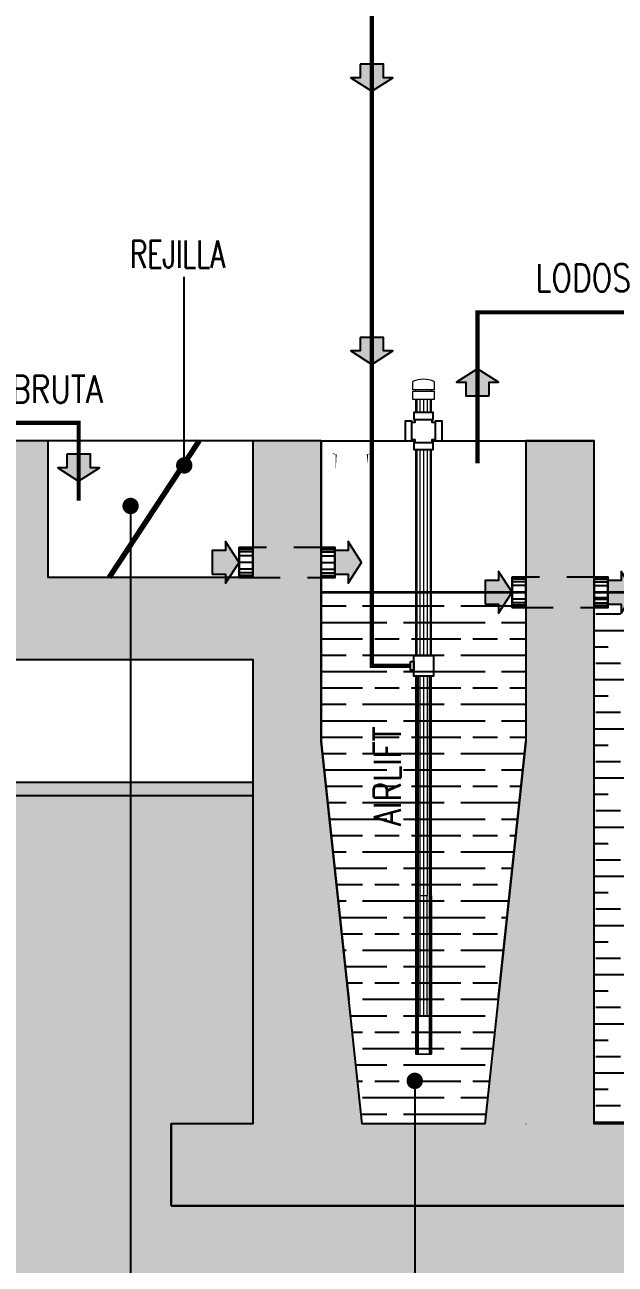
# Model space of a CAD drawing. Header units: millimetres. Extents: x 6561.5 to 6624.8, y 613.4 to 641.4.
# Drawn here: x 6609.441 to 6611.604, y 617.925 to 622.463 of the extents above; entities that cross this region are included whole.
import ezdxf

# ---------------------------------------------------------------- set-up
doc = ezdxf.new("R2010")
doc.units = ezdxf.units.MM
doc.linetypes.add('DASHED', pattern=[0.75, 0.5, -0.25])
doc.linetypes.add('HIDDEN', pattern=[0.375, 0.25, -0.125])
for name, color, linetype in [('01 - TUBERIAS', 1, 'Continuous'), ('01-AIRE', 54, 'Continuous'), ('01-Dimensiones', 6, 'Continuous'), ('01-HATCH', 8, 'Continuous'), ('01-LODOS', 34, 'Continuous'), ('EB-tuberia', 240, 'Continuous'), ('HATCH', 7, 'Continuous'), ('HATCH AMBIENTE', 70, 'Continuous'), ('INSTALACION HIDROSANITARIA', 2, 'Continuous'), ('SectionCutEdges', 7, 'Continuous')]:
    doc.layers.add(name, color=color, linetype=linetype)
doc.layers.add('01-Textos', color=4, linetype='Continuous', lineweight=25)
doc.layers.add('AA_PRODUMAR-PLANTA DE TRATAMIENTO_PAD$0$Retorno Lodos', color=34, linetype='Continuous', lineweight=20)
doc.styles.add('Tex40', font='romans.shx', dxfattribs={"width": 0.8, "height": 0.08})
doc.styles.add('tex50', font='romans.shx', dxfattribs={"width": 0.8, "height": 0.1})
doc.dimstyles.new('1_40', dxfattribs={"dimtxt": 0.08, "dimasz": 0.06, "dimexe": 0.06, "dimexo": 0, "dimgap": 0.025, "dimtad": 1, "dimzin": 1, "dimdsep": 46, "dimtxsty": 'Tex40', "dimblk": 'ARCHTICK', "dimcen": 0, "dimdle": 0.04, "dimclrd": 6, "dimclre": 6, "dimclrt": 4, "dimadec": 0, "dimazin": 0, "dimtfac": 1, "dimtix": 1, "dimtmove": 1, "dimatfit": 3, "dimfxl": 1, "dimtfill": 1, "dimtolj": 1, "dimtzin": 0, "dimlwd": -1, "dimlwe": -1, "dimarcsym": 0})

# ---------------------------------------------------------------- blocks, each defined once
blk = doc.blocks.new('DIRECCION DEL PROCESO')
at = {"layer": 'HATCH', "lineweight": 0}
blk.add_hatch(color=132, dxfattribs=at).paths.add_polyline_path([(0.163, 0.142), (0.163, 0.252), (0, 0), (0.163, -0.252), (0.163, -0.142), (0.326, -0.142), (0.326, 0.142)])
at = {"layer": 'INSTALACION HIDROSANITARIA', "color": 2}
blk.add_lwpolyline([(0.326, 0.142), (0.163, 0.142), (0.163, 0.252), (0, 0), (0.163, -0.252), (0.163, -0.142), (0.326, -0.142)], close=True, dxfattribs=at)
blk = doc.blocks.new('*U379')
at = {"layer": 'HATCH AMBIENTE', "color": 253, "xscale": -0.3035172526489677, "yscale": 0.3035172526489677, "zscale": 0.3035172526489677}
blk.add_blockref('DIRECCION DEL PROCESO', (0.0495, 0), dxfattribs=at)
blk = doc.blocks.new('*U380')
at = {"layer": '01-Dimensiones', "color": 0, "linetype": 'ByBlock', "lineweight": -2, "transparency": 16777216}
blk.add_blockref('*U379', (0, 0), dxfattribs=at)
blk = doc.blocks.new('*U360')
at = {"layer": '01-Dimensiones'}
blk.add_blockref('*U380', (0, 0), dxfattribs=at)
blk = doc.blocks.new('*U333')
at = {"color": 0, "linetype": 'ByBlock', "lineweight": -2, "transparency": 16777216}
blk.add_blockref('*U360', (0, 0), dxfattribs=at)
blk = doc.blocks.new('A$C91c65c06')
blk.add_wipeout([(0.1036, 0), (0.0322, 0), (0.0322, 0.0252), (0.0364, 0.0252), (0.0364, 0.0364), (0.0252, 0.0364), (0.0252, 0.0322), (0, 0.0322), (0, 0.1036), (0.0252, 0.1038), (0.0252, 0.0994), (0.0364, 0.0994), (0.0364, 0.1106), (0.0322, 0.1106), (0.0322, 0.1358), (0.1036, 0.1358), (0.1036, 0.1106), (0.0994, 0.1106), (0.0994, 0.0994), (0.1106, 0.0993), (0.1106, 0.1036), (0.1358, 0.1036), (0.1358, 0.0322), (0.1106, 0.0322), (0.1106, 0.0364), (0.0994, 0.0364), (0.0994, 0.0252), (0.1036, 0.0252)]).dxf.layer = '01-LODOS'
at = {"layer": '01-LODOS'}
blk.add_lwpolyline([(0.1358, 0.0322), (0.1106, 0.0322), (0.1106, 0.0364), (0.0994, 0.0364), (0.0994, 0.0252), (0.1036, 0.0252), (0.1036, 0), (0.0322, 0), (0.0322, 0.0252), (0.0364, 0.0252), (0.0364, 0.0364), (0.0252, 0.0364), (0.0252, 0.0322), (0, 0.0322), (0, 0.1036), (0.0252, 0.1036), (0.0252, 0.0994), (0.0364, 0.0994), (0.0364, 0.1106), (0.0322, 0.1106), (0.0322, 0.1358), (0.1036, 0.1358), (0.1036, 0.1106), (0.0994, 0.1106), (0.0994, 0.0994), (0.1106, 0.0994), (0.1106, 0.1036), (0.1358, 0.1036), (0.1358, 0.0322)], dxfattribs=at)
for points in [[(0.0252, 0.0322), (0, 0.0322), (0, 0.1036), (0.0252, 0.1036)], [(0.1036, 0.1106), (0.0322, 0.1106), (0.0322, 0.1358), (0.1036, 0.1358)], [(0.1358, 0.0322), (0.1106, 0.0322), (0.1106, 0.1036), (0.1358, 0.1036)], [(0.1036, 0), (0.0322, 0), (0.0322, 0.0252), (0.1036, 0.0252)]]:
    blk.add_lwpolyline(points, close=True, dxfattribs=at)
blk = doc.blocks.new('*U416')
at = {"layer": 'HATCH AMBIENTE', "color": 253, "xscale": -0.3035172526489677, "yscale": 0.3035172526489677, "zscale": 0.3035172526489677}
blk.add_blockref('DIRECCION DEL PROCESO', (0.0495, 0), dxfattribs=at)
blk = doc.blocks.new('*U417')
at = {"layer": '01-Dimensiones', "color": 0, "linetype": 'ByBlock', "lineweight": -2, "transparency": 16777216}
blk.add_blockref('*U416', (0, 0), dxfattribs=at)
blk = doc.blocks.new('*U363')
at = {"layer": '01-Dimensiones'}
blk.add_blockref('*U417', (0, 0), dxfattribs=at)
blk = doc.blocks.new('*U364')
at = {"color": 0, "linetype": 'ByBlock', "lineweight": -2, "transparency": 16777216}
for p in [(0, 0), (1, 0)]:
    blk.add_blockref('*U363', p, dxfattribs=at)
blk = doc.blocks.new('*U420')
at = {"layer": 'HATCH AMBIENTE', "color": 253, "xscale": -0.3035172526489677, "yscale": 0.3035172526489677, "zscale": 0.3035172526489677}
blk.add_blockref('DIRECCION DEL PROCESO', (0.0495, 0), dxfattribs=at)
blk = doc.blocks.new('*U421')
at = {"layer": '01-Dimensiones', "color": 0, "linetype": 'ByBlock', "lineweight": -2, "transparency": 16777216}
blk.add_blockref('*U420', (0, 0), dxfattribs=at)
blk = doc.blocks.new('*U367')
at = {"layer": '01-Dimensiones'}
blk.add_blockref('*U421', (0, 0), dxfattribs=at)
blk = doc.blocks.new('*U331')
at = {"color": 0, "linetype": 'ByBlock', "lineweight": -2, "transparency": 16777216}
blk.add_blockref('*U367', (0, 0), dxfattribs=at)
blk = doc.blocks.new('_ArchTick')
at = {"color": 0, "linetype": 'ByBlock', "const_width": 0.15}
blk.add_lwpolyline([(-0.5, -0.5), (0.5, 0.5)], dxfattribs=at)

msp = doc.modelspace()

# ---------------------------------------------------------------- hatches: boundary and pattern name
at = {"layer": '01-HATCH'}
h = msp.add_hatch(dxfattribs=at)
h.set_pattern_fill('AR-CONC', color=256, scale=0.001, angle=180)
h.set_pattern_definition([(230.000002, (6062.88013, 443.35418), (-0.18218467, 0.01593908), [0.01905, -0.20955]), (175.000002, (6062.88013, 443.35418), (0.03524343, -0.191056844), [0.01524, -0.167640584]), (280.451447, (6062.86495, 443.3555), (-0.14694124, -0.17511776), [0.01619001, -0.178090245]), (226.184202, (6062.88013, 443.30338), (-0.27107904, 0.04204232), [0.028575, -0.314325]), (276.63556, (6062.85754, 443.30688), (-0.23740412, -0.24742613), [0.02428502, -0.26713561]), (171.184154, (6062.88013, 443.30338), (-0.23740412, -0.24742613), [0.02285997, -0.25145973]), (201.000002, (6062.85473, 443.31608), (-0.151614395, 0.102265192), [0.01905, -0.20955]), (146.000002, (6062.85473, 443.31608), (-0.06180202, -0.18418797), [0.01524, -0.16764]), (251.451447, (6062.8421, 443.3246), (-0.213416416, -0.08192278), [0.01619001, -0.17808994]), (217.500002, (6062.88013, 443.354176), (-0.0030886, -0.084555039), [0, -0.165608, 0, -0.17018, 0, -0.168275]), (187.500002, (6062.88013, 443.35418), (-0.066819658, -0.100180578), [0, -0.097028, 0, -0.161798, 0, -0.064135]), (147.500002, (6062.93677, 443.354176), (-0.1355905954, 0.0057287385), [0, -0.0635, 0, -0.19812, 0, -0.26289]), (137.500002, (6062.96217, 443.35418), (-0.14812918, -0.025426497), [0, -0.08255, 0, -0.131572, 0, -0.18669])])
edge = h.paths.add_edge_path()
edge.add_line((6609.9768, 618.1395), (6616.9268, 618.1392))
edge.add_line((6616.9268, 618.1392), (6616.9267, 619.3395))
edge.add_line((6616.9267, 619.3395), (6619.6768, 619.3395))
edge.add_line((6619.6768, 619.3395), (6619.6768, 620.9395))
edge.add_line((6619.6768, 620.9395), (6619.4268, 620.9395))
edge.add_line((6619.4268, 620.9395), (6619.4268, 619.6396))
edge.add_line((6619.4268, 619.6396), (6619.0267, 619.6396))
edge.add_line((6619.0267, 619.6396), (6619.0268, 620.9395))
edge.add_line((6619.0268, 620.9395), (6618.9268, 620.9395))
edge.add_line((6618.9268, 620.9395), (6618.9268, 619.6396))
edge.add_line((6618.9268, 619.6396), (6618.1761, 619.6396))
edge.add_line((6618.1761, 619.6396), (6618.1768, 620.9395))
edge.add_line((6618.1768, 620.9395), (6617.9268, 620.9395))
edge.add_line((6617.9268, 620.9395), (6617.9268, 619.6396))
edge.add_line((6617.9268, 619.6396), (6617.6602, 619.6396))
edge.add_line((6617.6602, 619.6396), (6617.6602, 620.7396))
edge.add_line((6617.6602, 620.7396), (6617.5602, 620.7396))
edge.add_line((6617.5602, 620.7396), (6617.5602, 619.6396))
edge.add_line((6617.5602, 619.6396), (6617.2935, 619.6396))
edge.add_line((6617.2935, 619.6396), (6617.2935, 620.7396))
edge.add_line((6617.2935, 620.7396), (6617.1935, 620.7396))
edge.add_line((6617.1935, 620.7396), (6617.1935, 619.6396))
edge.add_line((6617.1935, 619.6396), (6616.9268, 619.6395))
edge.add_line((6616.9268, 619.6395), (6616.9267, 620.9395))
edge.add_line((6616.9267, 620.9395), (6616.6766, 620.9397))
edge.add_line((6616.6766, 620.9397), (6616.6768, 619.8395))
edge.add_line((6616.6768, 619.8395), (6616.4518, 618.4391))
edge.add_line((6616.4518, 618.4391), (6616.0018, 618.4395))
edge.add_line((6616.0018, 618.4395), (6615.7768, 619.8392))
edge.add_line((6615.7768, 619.8392), (6615.7767, 620.9397))
edge.add_line((6615.7767, 620.9397), (6615.5268, 620.9397))
edge.add_line((6615.5268, 620.9397), (6615.5266, 618.4395))
edge.add_line((6615.5266, 618.4395), (6611.5268, 618.4395))
edge.add_line((6611.5268, 618.4395), (6611.5268, 620.9395))
edge.add_line((6611.5268, 620.9395), (6611.2768, 620.9395))
edge.add_line((6611.2768, 620.9395), (6611.2766, 619.8395))
edge.add_line((6611.2766, 619.8395), (6611.1263, 618.4395))
edge.add_line((6611.1263, 618.4395), (6610.6768, 618.4395))
edge.add_line((6610.6768, 618.4395), (6610.5268, 619.8391))
edge.add_line((6610.5268, 619.8391), (6610.5268, 620.9395))
edge.add_line((6610.5268, 620.9395), (6610.2768, 620.9395))
edge.add_line((6610.2768, 620.9395), (6610.2768, 620.4396))
edge.add_line((6610.2768, 620.4396), (6609.5268, 620.4396))
edge.add_line((6609.5268, 620.4396), (6609.5268, 620.9395))
edge.add_line((6609.5268, 620.9395), (6609.2768, 620.9395))
edge.add_line((6609.2768, 620.9395), (6609.2768, 620.1396))
edge.add_line((6609.2768, 620.1396), (6610.2768, 620.1396))
edge.add_line((6610.2768, 620.1396), (6610.2768, 618.4395))
edge.add_line((6610.2768, 618.4395), (6609.9768, 618.4395))
edge.add_line((6609.9768, 618.4395), (6609.9768, 618.1395))
h = msp.add_hatch(dxfattribs=at)
h.set_pattern_fill('GRAVEL', color=256, scale=0.01, angle=45)
h.set_pattern_definition([(273.0127875, (-0.05029, 0.30892), (0.17960512221, -3.053287081176), [0.034172144, -3.383048364]), (229.969741, (-0.048493, 0.274796), (1.97565633555, 2.334866600857), [0.058640472, -5.805404889]), (177.5104471, (-0.08621, 0.229895), (3.771707570918, -0.179605120973), [0.041348152, -4.093472279]), (312.273689, (-0.111355, 0.114947), (-3.412497325611, 3.771707571206), [0.053400452, -5.286643743]), (337.83365418, (-0.075434, 0.075434), (-3.053287081207, 1.257235856843), [0.05236337, -5.183980775]), (42.273689, (-0.026941, 0.055678), (-3.771707571206, -3.412497325611), [0.053400452, -5.286643743]), (82.69424047, (0.012572, 0.091599), (-0.538815367026, -4.130917815723), [0.070619366, -6.991311531]), (117.25532837, (0.021553, 0.161645), (-2.694076835875, 5.20854855045), [0.066671952, -6.60052566]), (166.42956562, (-0.00898, 0.220914), (-3.771707570927, 0.898025611778), [0.0535813, -5.30455457]), (220.2363583, (-0.061066, 0.233487), (2.15526146934, 1.796051223875), [0.061171328, -2.997393695]), (267.3974378, (-0.107763, 0.1939735), (-0.179605122277, -4.130917815698), [0.079107792, -7.831677251]), (183.81407483, (0.06825, 0.29096), (-2.33486659149, -0.17960512226), [0.027000454, -2.673056582]), (216.4692344, (0.041309, 0.289164), (2.694076835976, 1.975656347106), [0.051368198, -5.0854639]), (270, (0, 0.25863), (0.1796051224, -0.1796051224), [0.035920934, -0.323289311]), (248.1985905, (-0.034125, 0.26761), (0.53881536735, 1.25723585691), [0.019344132, -1.915062237]), (336.8014095, (-0.04131, 0.24965), (-0.7184204897, 0.3592102448), [0.027356562, -1.340475299]), (75.9637565, (-0.016164, 0.238875), (0.17960512245, 0.8980256121), [0.044431966, -1.436629815]), (206.5650512, (-0.00539, 0.28198), (0.5388153673, 0.17960512245), [0.032128714, -0.771089812]), (61.38954033, (-0.14548, 0.14548), (1.25723585695, 2.334866591478), [0.0450088, -4.455882667]), (115.34617594, (-0.123928, 0.184993), (1.25723585686, -2.694076836363), [0.037759894, -3.738221568]), (338.1985905, (-0.04131, 0.3179), (-1.25723585691, 0.53881536735), [0.03868801, -1.895718359]), (28.61045967, (-0.005388, 0.303533), (-2.33486659139, -1.257235857113), [0.0450088, -4.455882667]), (24.4439548, (-0.034125, 0.034125), (-1.25723585695, -0.53881536726), [0.04340352, -2.126773431]), (339.7751406, (0.005388, 0.052085), (-2.873681959325, 1.077630732973), [0.036367212, -3.600359338]), (111.8014095, (0.140092, 0.140092), (-0.53881536734, 1.25723585692), [0.03868801, -1.895718359]), (62.35402464, (0.125724, 0.176013), (-1.616446101595, -3.053287081268), [0.042578274, -4.215237598]), (114.4439548, (0.052085, 0.052085), (0.53881536726, -1.25723585695), [0.02170176, -2.148475191]), (146.3099325, (0.129316, 0.129316), (-0.8980256121, 0.53881536726), [0.01295146, -1.282199496]), (210.9637565, (0.11854, 0.1365), (0.7184204897, 0.35921024484), [0.05236337, -0.994905459]), (231.00900596, (0.073638, 0.109559), (1.61644610169, 1.97565634672), [0.0485267, -4.804136486]), (348.6900675, (0, 0.22271), (-0.5388153673, 0.1796051224), [0.036632388, -0.879177636]), (38.15722659, (0.035921, 0.215526), (3.412497325865, 2.6940768365), [0.063955676, -6.3316009065]), (105.9453959, (0.08621, 0.25504), (0.53881536723, -1.97565634664), [0.026150824, -2.588939232]), (135, (0.07903, 0.28018), (-0.359210245, 0), [0.01524, -0.23876]), (165.25643716, (0.064658, 0.111355), (1.9756563466, -0.5388153674), [0.035286696, -3.493394077]), (93.0127875, (0.030533, 0.120335), (-0.1796051222, 3.053287081177), [0.068344288, -3.34887622]), (45, (0.02694, 0.18859), (0, 0.359210245), [0.06604, -0.18796]), (10.3048465, (0.073638, 0.235283), (3.05328708087, 0.538815368916), [0.040160956, -3.975931672]), (299.0546041, (0.11315, 0.242467), (0.53881536728, -0.8980256121), [0.036982908, -1.812165004]), (252.64597536, (0.131112, 0.210138), (-1.616446102156, -5.208548550107), [0.06021451, -5.961246442]), (220.42607874, (0.113151, 0.152664), (-2.5144717139, -2.155261469057), [0.063702946, -6.306584646])])
h.paths.add_polyline_path([(6602.038, 619.6895), (6601.6867, 619.6895), (6601.5438, 614.0497), (6624.6726, 614.0497), (6624.8155, 619.6395), (6623.4269, 619.6396), (6623.4268, 618.4395), (6623.7268, 618.4395), (6623.7268, 618.1395), (6609.9768, 618.1394), (6609.9768, 618.4395), (6610.2768, 618.4395), (6610.2768, 619.6395), (6608.7701, 619.6395), (6608.7701, 618.7895), (6607.7201, 618.7895), (6607.7201, 614.8895), (6608.0201, 614.8895), (6608.0201, 614.5895), (6605.7201, 614.5895), (6605.7201, 614.8895), (6606.0201, 614.8895), (6606.0201, 615.8925), (6605.1201, 615.8925), (6605.1201, 619.6895), (6602.938, 619.6895), (6603.138, 619.6895), (6601.838, 619.6895)])
h = msp.add_hatch(dxfattribs=at)
h.set_pattern_fill('STONES', color=256, scale=0.07, pattern_type=2)
h.set_pattern_definition([(0, (6504.65648, 634.09826), (0, 0.07), [0.0035, -0.0105, 0.0035, -0.0525]), (0, (6504.67398, 634.10526), (0, 0.07), [0.0035, -0.0665]), (0, (6504.63898, 634.11226), (0, 0.07), [0.007, -0.063]), (0, (6504.62148, 634.11576), (0, 0.07), [0.0105, -0.0595]), (0, (6504.65648, 634.11926), (0, 0.07), [0.007, -0.007, 0.0105, -0.0455]), (0, (6504.65298, 634.12976), (0, 0.07), [0.0105, -0.0595]), (0, (6504.63548, 634.13326), (0, 0.07), [0.0105, -0.0245, 0.0105, -0.0245]), (0, (6504.62148, 634.14376), (0, 0.07), [0.0105, -0.0035, 0.0035, -0.0525]), (0, (6504.66698, 634.15076), (0, 0.07), [0.0035, -0.0665]), (0, (6504.65298, 634.15776), (0, 0.07), [0.007, -0.063]), (90, (6504.60748, 634.16126), (-0.07, 4e-18), [0.007, -0.063]), (90, (6504.61448, 634.11226), (-0.07, 4e-18), [0.0035, -0.007, 0.0105, -0.049]), (90, (6504.63198, 634.11926), (-0.07, 4e-18), [0.014, -0.0035, 0.0035, -0.049]), (90, (6504.64248, 634.13676), (-0.07, 4e-18), [0.0105, -0.0595]), (90, (6504.64598, 634.10526), (-0.07, 4e-18), [0.007, -0.063]), (90, (6504.64948, 634.16126), (-0.07, 4e-18), [0.007, -0.063]), (90, (6504.65298, 634.11926), (-0.07, 4e-18), [0.007, -0.035, 0.0035, -0.0245]), (90, (6504.66348, 634.15426), (-0.07, 4e-18), [0.0035, -0.0035, 0.0035, -0.0595]), (90, (6504.66698, 634.12276), (-0.07, 4e-18), [0.007, -0.0105, 0.007, -0.0455]), (90, (6504.67048, 634.10526), (-0.07, 4e-18), [0.007, -0.063]), (45, (6504.61098, 634.10526), (0, 0.07), [0.00989947, -0.01979899, 0.01484924, -0.05444725]), (45, (6504.60748, 634.10526), (0, 0.07), [0.009899495, -0.089095454]), (45, (6504.64598, 634.11226), (0, 0.07), [0.009899495, -0.089095454]), (45, (6504.63898, 634.14726), (0, 0.07), [0.009899495, -0.089095454]), (45, (6504.67048, 634.11226), (0, 0.07), [0.009899495, -0.089095454]), (45, (6504.61098, 634.11926), (0, 0.07), [0.004949747, -0.0940452]), (45, (6504.61798, 634.14026), (0, 0.07), [0.004949747, -0.0940452]), (45, (6504.62498, 634.11576), (0, 0.07), [0.004949747, -0.0940452]), (45, (6504.63198, 634.14026), (0, 0.07), [0.004949747, -0.0940452]), (45, (6504.65298, 634.12626), (0, 0.07), [0.004949747, -0.0940452]), (45, (6504.65298, 634.16476), (0, 0.07), [0.004949747, -0.0940452]), (45, (6504.65998, 634.15776), (0, 0.07), [0.004949747, -0.0940452]), (45, (6504.66348, 634.11926), (0, 0.07), [0.004949747, -0.0940452]), (45, (6504.66698, 634.10176), (0, 0.07), [0.004949747, -0.0940452]), (45, (6504.66698, 634.12976), (0, 0.07), [0.004949747, -0.0940452]), (45, (6504.66698, 634.16476), (0, 0.07), [0.004949747, -0.0940452]), (45, (6504.67048, 634.15076), (0, 0.07), [0.004949747, -0.0940452]), (135, (6504.65648, 634.15776), (-0.07, 8e-18), [0.004949747, -0.0940452]), (135, (6504.66348, 634.16476), (-0.07, 8e-18), [0.004949747, -0.0940452]), (135, (6504.66698, 634.15076), (-0.07, 8e-18), [0.004949747, -0.0940452]), (135, (6504.67748, 634.16476), (-0.07, 8e-18), [0.004949747, -0.0940452]), (135, (6504.64248, 634.14026), (-0.07, 8e-18), [0.004949747, -0.0940452]), (135, (6504.63548, 634.13326), (-0.07, 8e-18), [0.004949747, -0.0940452]), (135, (6504.61448, 634.11576), (-0.07, 8e-18), [0.004949747, -0.0940452]), (135, (6504.62148, 634.11576), (-0.07, 8e-18), [0.004949747, -0.0940452]), (135, (6504.62848, 634.14026), (-0.07, 8e-18), [0.004949747, -0.0940452]), (135, (6504.61448, 634.12976), (-0.07, 8e-18), [0.004949747, -0.0940452]), (135, (6504.65648, 634.11926), (-0.07, 8e-18), [0.004949747, -0.0940452]), (135, (6504.66698, 634.12626), (-0.07, 8e-18), [0.004949747, -0.0940452]), (135, (6504.67048, 634.11226), (-0.07, 8e-18), [0.004949747, -0.0940452]), (135, (6504.67048, 634.11926), (-0.07, 8e-18), [0.004949747, -0.0940452]), (135, (6504.67398, 634.10526), (-0.07, 8e-18), [0.004949747, -0.0940452]), (135, (6504.61798, 634.14726), (-0.07, 8e-18), [0.009899495, -0.089095454]), (135, (6504.65298, 634.12626), (-0.07, 8e-18), [0.009899495, -0.089095454]), (135, (6504.64948, 634.10176), (-0.07, 8e-18), [0.024748737, -0.07424621]), (26.56505, (6504.60748, 634.13326), (0.07, 3e-11), [0.007826, -0.14869876]), (26.56505, (6504.61798, 634.11226), (0.07, 3e-11), [0.007826, -0.14869876]), (26.56505, (6504.63198, 634.14376), (0.07, 3e-11), [0.007826, -0.14869876]), (26.56505, (6504.65998, 634.09826), (0.07, 3e-11), [0.007826, -0.14869876]), (26.56505, (6504.64948, 634.11576), (0.07, 3e-11), [0.007826, -0.14869876]), (26.56505, (6504.65648, 634.12976), (0.07, 3e-11), [0.007826, -0.14869876]), (26.56505, (6504.64598, 634.15426), (0.07, 3e-11), [0.007826, -0.14869876]), (26.56505, (6504.67048, 634.15076), (0.07, 3e-11), [0.007826, -0.14869876]), (63.43495, (6504.61448, 634.13326), (3e-11, 0.07), [0.007826, -0.14869876]), (63.43495, (6504.61448, 634.13676), (3e-11, 0.07), [0.007826, -0.14869876]), (63.43495, (6504.64248, 634.14726), (3e-11, 0.07), [0.015652, -0.14087276]), (63.43495, (6504.66698, 634.14376), (3e-11, 0.07), [0.007826, -0.14869876]), (63.43495, (6504.66348, 634.13326), (3e-11, 0.07), [0.007826, -0.14869876]), (63.43495, (6504.62848, 634.11926), (3e-11, 0.07), [0.007826, -0.14869876]), (63.43495, (6504.66348, 634.15776), (3e-11, 0.07), [0.007826, -0.14869876]), (63.43495, (6504.67398, 634.15426), (3e-11, 0.07), [0.007826, -0.14869876]), (116.56505, (6504.61098, 634.15426), (-3e-11, 0.07), [0.007826, -0.14869876]), (116.56505, (6504.64948, 634.09826), (-3e-11, 0.07), [0.007826, -0.14869876]), (116.56505, (6504.61798, 634.14376), (-3e-11, 0.07), [0.007826, -0.14869876]), (116.56505, (6504.67048, 634.13676), (-3e-11, 0.07), [0.007826, -0.14869876]), (116.56505, (6504.64598, 634.13326), (-3e-11, 0.07), [0.007826, -0.14869876]), (116.56505, (6504.66698, 634.14726), (-3e-11, 0.07), [0.007826, -0.14869876]), (116.56505, (6504.63198, 634.13326), (-3e-11, 0.07), [0.007826, -0.14869876]), (116.56505, (6504.61798, 634.11926), (-3e-11, 0.07), [0.007826, -0.14869876]), (153.43495, (6504.61448, 634.15076), (-0.07, 3e-11), [0.007826, -0.14869876]), (153.43495, (6504.63898, 634.11226), (-0.07, 3e-11), [0.007826, -0.14869876]), (153.43495, (6504.62498, 634.14376), (-0.07, 3e-11), [0.007826, -0.14869876]), (153.43495, (6504.66698, 634.11576), (-0.07, 3e-11), [0.007826, -0.14869876]), (153.43495, (6504.65648, 634.09826), (-0.07, 3e-11), [0.007826, -0.14869876]), (153.43495, (6504.66348, 634.15426), (-0.07, 3e-11), [0.007826, -0.14869876]), (153.43495, (6504.65298, 634.12976), (-0.07, 3e-11), [0.007826, -0.14869876]), (153.43495, (6504.61448, 634.15076), (-0.07, 3e-11), [0.007826, -0.14869876]), (153.43495, (6504.67748, 634.13326), (-0.07, 3e-11), [0.007826, -0.14869876]), (243.43495, (6504.61098, 634.10526), (-3e-11, -0.07), [0.007826, -0.14869876])])
h.paths.add_polyline_path([(6608.7701, 619.6395), (6608.7701, 619.6895), (6610.2768, 619.6895), (6610.2768, 619.6395)])

# ---------------------------------------------------------------- linework, layer by layer
at = {"color": 34, "linetype": 'HIDDEN', "ltscale": 0.9, "const_width": 0.015}
msp.add_lwpolyline([(6611.0991, 620.8578), (6611.0991, 621.4104), (6622.2167, 621.4104), (6622.2167, 620.7551)], dxfattribs=at)
at = {"color": 5, "linetype": 'HIDDEN', "ltscale": 0.9, "const_width": 0.015}
msp.add_lwpolyline([(6607.2867, 615.1), (6607.2862, 619.2781), (6609.1653, 619.2778), (6609.1653, 621.0055), (6609.6383, 621.0055), (6609.6378, 620.7211)], dxfattribs=at)
for points in [[(6615.5266, 618.4395), (6611.5268, 618.4395), (6611.5268, 620.9395), (6611.2768, 620.9395), (6611.2766, 619.8395), (6611.1263, 618.4395), (6610.6768, 618.4395), (6610.5268, 619.8391), (6610.5268, 620.9395), (6610.2768, 620.9395), (6610.2768, 620.4396), (6609.5268, 620.4396), (6609.5268, 620.9395), (6609.2768, 620.9395)], [(6610.2768, 620.9395), (6609.5268, 620.9395)], [(6609.2768, 620.1396), (6610.2768, 620.1396), (6610.2768, 618.4395), (6609.9768, 618.4395), (6609.9768, 618.1395)], [(6610.2768, 620.1396), (6610.2768, 619.6395)], [(6609.9768, 618.1395), (6616.9268, 618.1392), (6616.9267, 619.3395), (6619.6768, 619.3395)], [(6610.5268, 618.4395), (6610.5268, 618.4395)], [(6611.2768, 618.4395), (6611.2766, 618.4395)], [(6611.2766, 618.4395), (6611.2768, 618.4395), (6611.2768, 618.4395)], [(6609.9768, 618.1395), (6616.9268, 618.1392)]]:
    msp.add_lwpolyline(points)
at = {"layer": '01 - TUBERIAS', "const_width": 0.02}
msp.add_lwpolyline([(6609.7501, 620.4395), (6610.0795, 620.9395)], dxfattribs=at)
at = {"layer": '01 - TUBERIAS', "elevation": 0}
msp.add_lwpolyline([(6610.5833, 620.7949), (6610.6933, 620.7949)], dxfattribs=at)
at = {"layer": '01-AIRE', "lineweight": -2}
for points in [[(6610.8657, 620.1536), (6610.9376, 620.1536), (6610.9376, 620.0783), (6610.8657, 620.0783)], [(6610.8537, 620.1312), (6610.8657, 620.1312), (6610.8657, 620.1006), (6610.8537, 620.1006)]]:
    msp.add_lwpolyline(points, close=True, dxfattribs=at)
at = {"layer": '01-HATCH'}
msp.add_lwpolyline([(6608.7701, 619.6895), (6610.2768, 619.6895), (6610.2768, 619.6395), (6608.7701, 619.6395)], dxfattribs=at)
at = {"layer": '01-LODOS'}
for points in [[(6610.8724, 621.0069), (6610.863, 621.0069), (6610.863, 620.9439), (6610.8702, 620.9439), (6610.8702, 620.9368), (6610.8724, 620.9368)], [(6610.9309, 621.0069), (6610.9403, 621.0069), (6610.9403, 620.9439), (6610.9331, 620.9439), (6610.9331, 620.9368), (6610.9309, 620.9368)]]:
    msp.add_lwpolyline(points, dxfattribs=at)
for points in [[(6610.8724, 620.9368), (6610.8701, 620.9368), (6610.8701, 620.9754, -0.094636), (6610.8724, 620.987)], [(6610.9309, 620.9368), (6610.9332, 620.9368), (6610.9332, 620.9754, 0.094636), (6610.9309, 620.987)]]:
    msp.add_lwpolyline(points, format="xyb", dxfattribs=at)
at = {"layer": 'AA_PRODUMAR-PLANTA DE TRATAMIENTO_PAD$0$Retorno Lodos'}
msp.add_lwpolyline([(6610.9405, 621.157, 0.211196), (6610.8628, 621.157, -0.211196)], format="xyb", dxfattribs=at)
for points in [[(6610.9405, 621.157), (6610.9405, 621.1262), (6610.8628, 621.1262), (6610.8628, 621.157)], [(6610.8724, 621.1262), (6610.8724, 621.1213)], [(6610.9309, 621.1213), (6610.9309, 621.1262)], [(6610.8724, 620.0783), (6610.8724, 619.2737)], [(6610.8733, 620.0783), (6610.8733, 619.2737)], [(6610.8774, 620.0783), (6610.8774, 619.2737)], [(6610.8816, 620.0783), (6610.8816, 618.6947)], [(6610.8881, 620.0783), (6610.8881, 619.2737)], [(6610.9017, 620.0783), (6610.9016, 618.8341)], [(6610.9151, 620.0783), (6610.9151, 619.2737)], [(6610.9217, 620.0783), (6610.9217, 618.6947)], [(6610.9257, 620.0783), (6610.9257, 619.2737)], [(6610.9299, 620.0783), (6610.9299, 619.2737)], [(6610.9309, 619.2737), (6610.9309, 620.0783)], [(6610.8724, 619.2737), (6610.8724, 618.6947)], [(6610.8733, 619.2737), (6610.8733, 618.6947)], [(6610.8774, 619.2737), (6610.8774, 618.6947)], [(6610.9257, 619.2737), (6610.9257, 618.6947)], [(6610.9299, 619.2737), (6610.9299, 618.6947)], [(6610.9309, 619.2737), (6610.9309, 618.6947)], [(6610.8816, 618.8341), (6610.9217, 618.8341)], [(6610.8724, 618.6947), (6610.9309, 618.6947)]]:
    msp.add_lwpolyline(points, dxfattribs=at)
for points in [[(6610.8881, 618.8341), (6610.9151, 618.8341), (6610.9151, 619.2737), (6610.8881, 619.2737)], [(6610.9217, 618.6947), (6610.8816, 618.6947), (6610.8816, 618.8341), (6610.9217, 618.8341)]]:
    msp.add_lwpolyline(points, close=True, dxfattribs=at)
at = {"layer": 'EB-tuberia', "color": 240}
for p, q in [((6610.5833, 620.894), (6610.5833, 620.7949)), ((6610.5833, 620.894), (6610.5833, 620.7949)), ((6610.6933, 620.894), (6610.6933, 620.7949))]:
    msp.add_line(p, q, dxfattribs=at)
at = {"layer": 'EB-tuberia', "color": 8}
for p, q in [((6610.5879, 620.894), (6610.5879, 620.7949)), ((6610.5963, 620.894), (6610.5963, 620.7949)), ((6610.6102, 620.894), (6610.6102, 620.7949)), ((6610.6383, 620.894), (6610.6383, 620.7949)), ((6610.6664, 620.894), (6610.6664, 620.7949)), ((6610.6803, 620.894), (6610.6803, 620.7949)), ((6610.6886, 620.894), (6610.6886, 620.7949))]:
    msp.add_line(p, q, dxfattribs=at)
at = {"layer": 'EB-tuberia', "color": 240}
msp.add_lwpolyline([(6610.7043, 620.894), (6610.7043, 620.938), (6610.5723, 620.938), (6610.5723, 620.894)], close=True, dxfattribs=at)
at = {"layer": 'SectionCutEdges'}
for p, q in [((6610.5268, 620.9395), (6610.5268, 619.8395)), ((6611.2768, 620.9395), (6611.5268, 620.9395)), ((6611.2768, 620.9395), (6611.5268, 620.9395)), ((6610.5268, 619.8395), (6610.6282, 618.8928)), ((6611.1754, 618.8928), (6611.2768, 619.8395)), ((6611.2766, 619.8381), (6611.2766, 619.8394)), ((6611.2768, 619.8394), (6611.2768, 619.8395)), ((6609.9768, 618.1395), (6609.9768, 618.4395)), ((6610.5268, 618.4395), (6610.5268, 618.4395)), ((6610.5268, 618.4395), (6610.5268, 618.4395)), ((6611.2766, 618.4395), (6611.2768, 618.4395)), ((6611.2766, 618.4395), (6611.2768, 618.4395)), ((6611.2766, 618.4395), (6611.2768, 618.4395)), ((6611.2766, 618.4394), (6611.2766, 618.4395)), ((6616.9268, 618.1396), (6609.9768, 618.1395)), ((6616.9268, 618.1396), (6609.9768, 618.1395))]:
    msp.add_line(p, q, dxfattribs=at)

# ---------------------------------------------------------------- block references
at = {"xscale": -1}
for name, p, rotation in [('*U364', (6610.7123, 622.2687), 90), ('*U333', (6611.0991, 621.154), 270), ('*U331', (6609.6381, 620.8411), 90.00000000000007)]:
    msp.add_blockref(name, p, dxfattribs=dict(at, rotation=rotation))

# ---------------------------------------------------------------- texts
at = {"layer": '01-Textos', "color": 7, "ltscale": 0.25, "insert": (6610.4522, 621.6726), "char_height": 0.1, "width": 0.904333, "attachment_point": 3, "line_spacing_factor": 0.75, "style": 'tex50', "bg_fill": 3, "box_fill_scale": 1.2, "bg_fill_color": 256, "bg_fill_transparency": 0}
msp.add_mtext('\\pxsm1,qc;{\\W0.7;REJILLA}', dxfattribs=at)
at = {"layer": '01-Textos', "color": 7, "char_height": 0.1, "attachment_point": 2, "style": 'Tex40', "bg_fill": 3, "box_fill_scale": 1.2, "bg_fill_color": 256, "bg_fill_transparency": 0}
for s, insert in [('\\pxqc;LODOS', (6611.4864, 621.5869, 0)), ('\\pxqc;AGUA BRUTA', (6609.3955, 621.1786))]:
    msp.add_mtext(s, dxfattribs=dict(at, insert=insert))
at = {"layer": '01-Textos', "color": 7, "insert": (6610.819, 619.7127), "char_height": 0.1, "attachment_point": 8, "rotation": 90, "style": 'Tex40'}
msp.add_mtext('\\pxqc;AIRLIFT', dxfattribs=at)

# ---------------------------------------------------------------- leaders
for points in [[(6609.8284, 620.7012), (6609.8284, 613.8697)], [(6610.8693, 618.5965), (6610.8693, 613.8697)]]:
    msp.add_leader(points, dimstyle='1_40', override={"dimtad": 0, "dimldrblk": 'Dot'})

# ---------------------------------------------------------------- wipeouts: each hides what was drawn before it
msp.add_wipeout([(6610.8724, 621.0433), (6610.9309, 621.0433), (6610.9309, 621.0904), (6610.8724, 621.0904)])

# ---------------------------------------------------------------- next in the draw order: linework, layer by layer
at = {"layer": 'AA_PRODUMAR-PLANTA DE TRATAMIENTO_PAD$0$Retorno Lodos'}
msp.add_lwpolyline([(6610.9405, 621.0904), (6610.8628, 621.0904), (6610.8628, 621.1213), (6610.9405, 621.1213)], close=True, dxfattribs=at)
for points in [[(6610.8724, 621.0904), (6610.8724, 620.1536)], [(6610.8733, 621.0904), (6610.8733, 620.1536)], [(6610.8774, 621.0904), (6610.8774, 620.1536)], [(6610.8881, 621.0904), (6610.8881, 620.1536)], [(6610.9017, 621.0904), (6610.9017, 620.1536)], [(6610.9151, 621.0904), (6610.9151, 620.1536)], [(6610.9257, 621.0904), (6610.9257, 620.1536)], [(6610.9299, 621.0904), (6610.9299, 620.1536)], [(6610.9309, 620.1536), (6610.9309, 621.0904)]]:
    msp.add_lwpolyline(points, dxfattribs=at)

# ---------------------------------------------------------------- next in the draw order: leaders
msp.add_leader([(6610.025, 620.8496), (6610.0242, 621.5405)], dimstyle='1_40', override={"dimtad": 0, "dimldrblk": 'Dot'})

# ---------------------------------------------------------------- next in the draw order: wipeouts: each hides what was drawn before it
for points in [[(6610.5773, 620.7879), (6610.7085, 620.775), (6610.6933, 620.8902), (6610.7097, 620.894), (6610.7109, 620.9395), (6610.6933, 620.938), (6610.6933, 620.9395), (6610.5833, 620.9395), (6610.5833, 620.938), (6610.5693, 620.9395), (6610.5693, 620.894), (6610.5833, 620.8902)], [(6610.2685, 620.702), (6610.2685, 620.7255), (6610.1433, 620.7255), (6610.1433, 620.702)], [(6610.2259, 620.4396), (6610.2259, 620.5496), (6610.2768, 620.5496), (6610.2768, 620.4396)], [(6610.5776, 620.4396), (6610.5776, 620.5496), (6610.5268, 620.5496), (6610.5268, 620.4396)], [(6611.2259, 620.33), (6611.2259, 620.44), (6611.2768, 620.44), (6611.2768, 620.33)], [(6611.5776, 620.33), (6611.5776, 620.44), (6611.5268, 620.44), (6611.5268, 620.33)], [(6610.2689, 619.8948), (6610.2689, 619.9183), (6610.1433, 619.9183), (6610.1433, 619.8948)]]:
    msp.add_wipeout(points)

# ---------------------------------------------------------------- next in the draw order: hatches: boundary and pattern name
at = {"layer": '01-HATCH', "transparency": 33554534}
h = msp.add_hatch(dxfattribs=at)
h.set_pattern_fill('GOST_WOOD', color=130, scale=0.03, angle=90)
h.set_pattern_definition([(180, (130.25757, 59.81375), (2e-17, 0.18), [0.3, -0.06]), (180, (130.31757, 59.87375), (2e-17, 0.18), [0.18, -0.045, 0.09, -0.045]), (180, (130.40757, 59.93375), (2e-17, 0.18), [0.3, -0.06])])
h.paths.add_polyline_path([(6611.2766, 619.8381), (6611.2768, 620.385), (6610.5268, 620.3851), (6610.5268, 619.8395), (6610.6768, 618.4395), (6611.1263, 618.4395)])
h = msp.add_hatch(dxfattribs=at)
h.set_pattern_fill('GOST_WOOD', color=130, scale=0.03, angle=90)
h.set_pattern_definition([(180, (93.98767, 88.70447), (2e-17, 0.18), [0.3, -0.06]), (180, (94.04767, 88.76447), (2e-17, 0.18), [0.18, -0.045, 0.09, -0.045]), (180, (94.13767, 88.82447), (2e-17, 0.18), [0.3, -0.06])])
h.paths.add_polyline_path([(6611.5268, 618.4395), (6615.5267, 618.4398), (6615.5268, 620.3851), (6611.5268, 620.3849)])

# ---------------------------------------------------------------- next in the draw order: linework, layer by layer
for points in [[(6610.5268, 620.9395), (6611.2768, 620.9395)], [(6610.2768, 620.1396), (6610.2768, 618.4395), (6609.9768, 618.4395), (6609.9768, 618.1395)]]:
    msp.add_lwpolyline(points)
at = {"lineweight": 25}
for points in [[(6610.2768, 620.4396), (6610.2259, 620.4396), (6610.2259, 620.5496), (6610.2768, 620.5496)], [(6610.5268, 620.4396), (6610.5776, 620.4396), (6610.5776, 620.5496), (6610.5268, 620.5496)], [(6611.2768, 620.33), (6611.2259, 620.33), (6611.2259, 620.44), (6611.2768, 620.44)], [(6611.5268, 620.33), (6611.5776, 620.33), (6611.5776, 620.44), (6611.5268, 620.44)]]:
    msp.add_lwpolyline(points, close=True, dxfattribs=at)
at = {"linetype": 'DASHED', "ltscale": 0.06}
for points in [[(6610.2768, 620.4396), (6610.5261, 620.4396), (6610.5261, 620.5496), (6610.2768, 620.5496)], [(6611.2768, 620.33), (6611.5261, 620.33), (6611.5261, 620.44), (6611.2768, 620.44)]]:
    msp.add_lwpolyline(points, close=True, dxfattribs=at)
at = {"color": 8}
for points in [[(6610.2768, 620.5469), (6610.2259, 620.5469)], [(6610.2768, 620.5421), (6610.2259, 620.5421)], [(6610.2768, 620.533), (6610.2259, 620.533)], [(6610.2768, 620.5191), (6610.2259, 620.5191)], [(6610.5268, 620.5469), (6610.5776, 620.5469)], [(6610.5268, 620.5421), (6610.5776, 620.5421)], [(6610.5268, 620.533), (6610.5776, 620.533)], [(6610.5268, 620.5191), (6610.5776, 620.5191)], [(6610.2768, 620.4946), (6610.2259, 620.4946)], [(6610.2768, 620.47), (6610.2259, 620.47)], [(6610.5268, 620.4946), (6610.5776, 620.4946)], [(6610.5268, 620.47), (6610.5776, 620.47)], [(6610.2768, 620.4561), (6610.2259, 620.4561)], [(6610.2768, 620.447), (6610.2259, 620.447)], [(6610.2768, 620.4422), (6610.2259, 620.4422)], [(6610.5268, 620.4561), (6610.5776, 620.4561)], [(6610.5268, 620.447), (6610.5776, 620.447)], [(6610.5268, 620.4422), (6610.5776, 620.4422)], [(6611.2768, 620.4374), (6611.2259, 620.4374)], [(6611.2768, 620.4326), (6611.2259, 620.4326)], [(6611.2768, 620.4235), (6611.2259, 620.4235)], [(6611.5268, 620.4374), (6611.5776, 620.4374)], [(6611.5268, 620.4326), (6611.5776, 620.4326)], [(6611.5268, 620.4235), (6611.5776, 620.4235)], [(6611.2768, 620.4096), (6611.2259, 620.4096)], [(6611.2768, 620.385), (6611.2259, 620.385)], [(6611.5268, 620.4096), (6611.5776, 620.4096)], [(6611.5268, 620.385), (6611.5776, 620.385)], [(6611.2768, 620.3605), (6611.2259, 620.3605)], [(6611.2768, 620.3466), (6611.2259, 620.3466)], [(6611.2768, 620.3375), (6611.2259, 620.3375)], [(6611.2768, 620.3327), (6611.2259, 620.3327)], [(6611.5268, 620.3605), (6611.5776, 620.3605)], [(6611.5268, 620.3466), (6611.5776, 620.3466)], [(6611.5268, 620.3375), (6611.5776, 620.3375)], [(6611.5268, 620.3327), (6611.5776, 620.3327)]]:
    msp.add_lwpolyline(points, dxfattribs=at)
at = {"color": 130, "const_width": 0.01}
for points in [[(6610.5268, 620.385), (6611.2768, 620.385)], [(6611.5268, 620.385), (6615.5268, 620.385)]]:
    msp.add_lwpolyline(points, dxfattribs=at)
at = {"layer": '01 - TUBERIAS'}
for points in [[(6610.2768, 620.5496), (6610.2259, 620.5496), (6610.2259, 620.4396), (6610.2768, 620.4396)], [(6610.5776, 620.5496), (6610.5268, 620.5496), (6610.5268, 620.4396), (6610.5776, 620.4396)], [(6611.2768, 620.44), (6611.2259, 620.44), (6611.2259, 620.33), (6611.2768, 620.33)], [(6611.5776, 620.44), (6611.5268, 620.44), (6611.5268, 620.33), (6611.5776, 620.33)]]:
    msp.add_lwpolyline(points, close=True, dxfattribs=at)

# ---------------------------------------------------------------- next in the draw order: block references
at = {"layer": 'HATCH AMBIENTE', "color": 253, "xscale": 0.3035172526489677, "yscale": 0.3035172526489677, "zscale": 0.3035172526489677, "rotation": 180}
for p in [(6610.2259, 620.4946), (6610.6749, 620.4946), (6611.2259, 620.385), (6611.6749, 620.385)]:
    msp.add_blockref('DIRECCION DEL PROCESO', p, dxfattribs=at)

# ---------------------------------------------------------------- next in the draw order: block references
at = {"layer": '01-LODOS', "xscale": -1}
msp.add_blockref('A$C91c65c06', (6610.9695, 620.9075), dxfattribs=at)

# ---------------------------------------------------------------- next in the draw order: linework, layer by layer
at = {"color": 54, "linetype": 'HIDDEN', "ltscale": 0.9, "const_width": 0.015}
msp.add_lwpolyline([(6610.8537, 620.1159), (6610.7123, 620.1159), (6610.7123, 622.9697)], dxfattribs=at)

doc.saveas('drawing.dxf')
